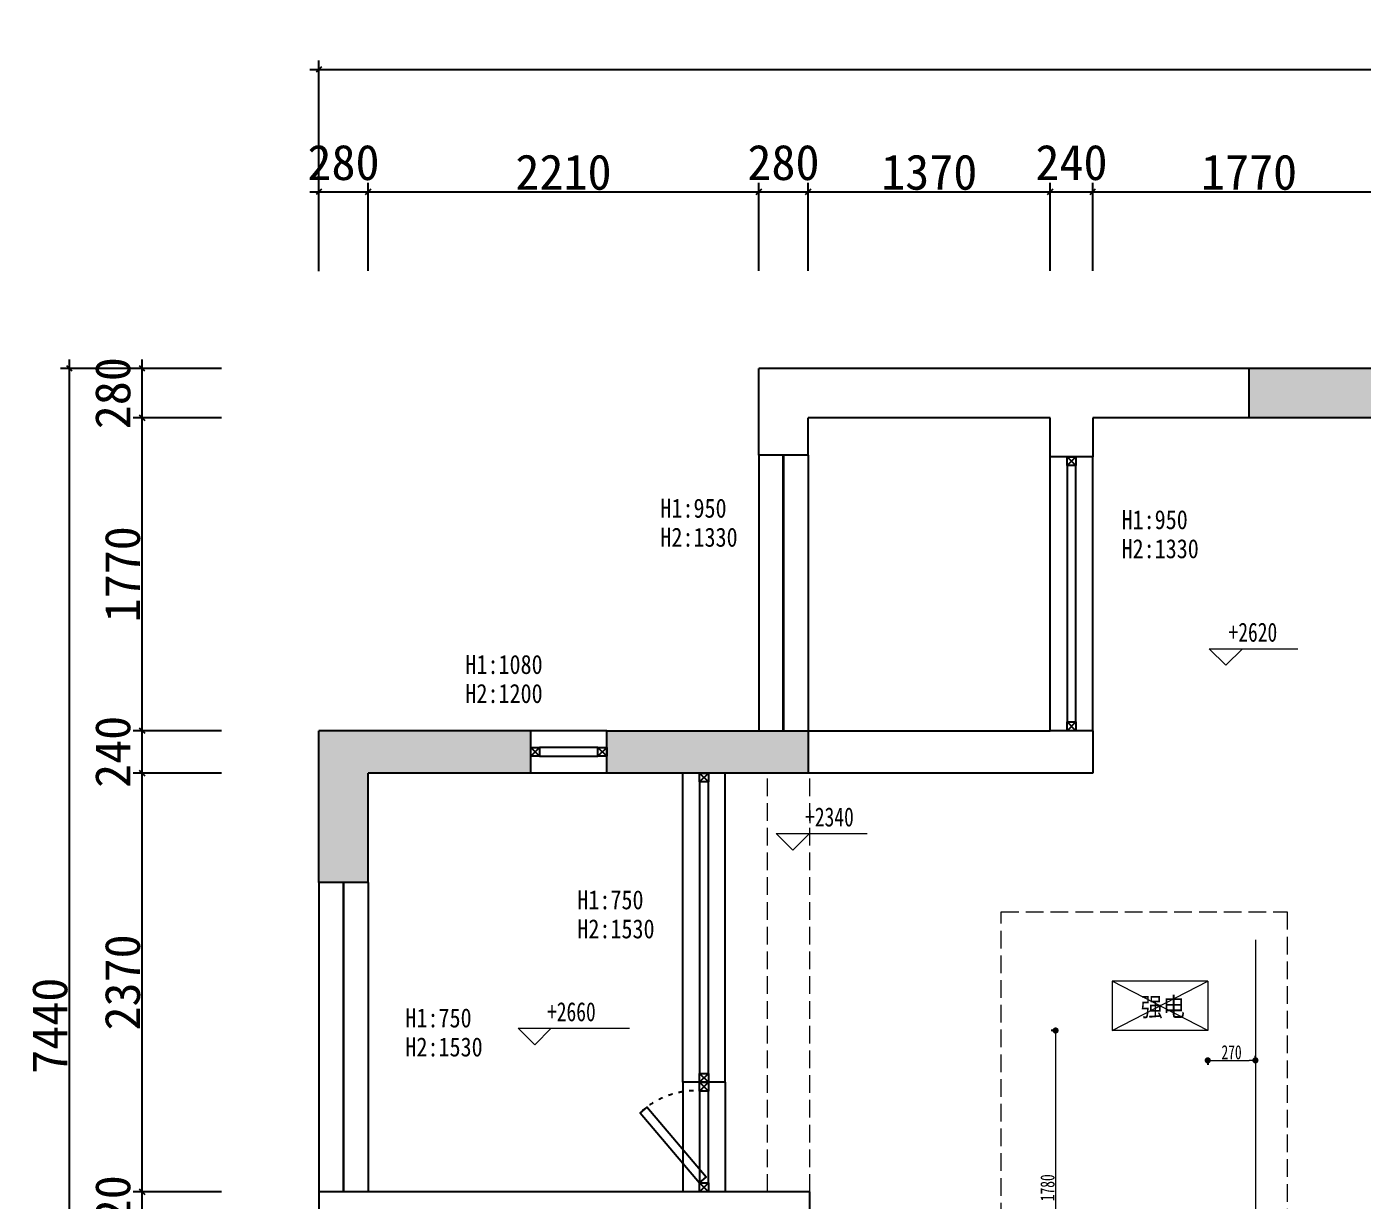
# Model space of a CAD drawing. Header units: millimetres. Extents: x 104198 to 1296755, y -81101 to 81453.
# Drawn here: x 517044 to 524608, y 13026 to 19673 of the extents above; entities that cross this region are included whole.
import ezdxf

# ---------------------------------------------------------------- set-up
doc = ezdxf.new("R2010")
doc.units = ezdxf.units.MM
doc.header["$PDMODE"] = 3
doc.linetypes.add('ACAD_ISO03W100', pattern=[30, 12, -18])
doc.linetypes.add('DASH', pattern=[8.89, 6.35, -2.54])
doc.layers.get('Defpoints').update_dxf_attribs({"color": 250})
for name, color, linetype, lineweight in [('01-PL-墙体柱子', 7, 'Continuous', 35), ('Lintel【过梁】', 6, 'DASH', 0), ('平面文字', 2, 'Continuous', 0)]:
    doc.layers.add(name, color=color, linetype=linetype, lineweight=lineweight)
doc.layers.add('1-墙线', color=7, linetype='Continuous')
doc.styles.add('新宋体', font='', dxfattribs={"width": 0.85})
doc.styles.add('黑体', font='simhei.ttf', dxfattribs={"width": 0.7})
doc.styles.get('新宋体').set_extended_font_data('NSimSun')
doc.dimstyles.new('1-25', dxfattribs={"dimtxt": 80, "dimasz": 35, "dimexe": 25, "dimexo": 25, "dimgap": 5, "dimtad": 1, "dimdec": 0, "dimrnd": 5, "dimtxsty": '黑体', "dimblk": 'DOT', "dimcen": 25, "dimdle": 25, "dimclrd": 250, "dimclre": 250, "dimclrt": 1, "dimadec": 0, "dimazin": 0, "dimtfac": 1, "dimtdec": 0, "dimtix": 1, "dimtmove": 2, "dimatfit": 2, "dimldrblk": 'DOT', "dimfxl": 1, "dimlwd": -1, "dimarcsym": 0})
doc.dimstyles.new('平面', dxfattribs={"dimscale": 0, "dimtxt": 200, "dimasz": 30, "dimexe": 50, "dimexo": 50, "dimgap": 10, "dimtad": 1, "dimdec": 0, "dimdsep": 46, "dimtxsty": 'Standard', "dimblk1": 'OBLIQUE', "dimblk2": 'OBLIQUE', "dimsah": 1, "dimcen": 0, "dimdle": 50, "dimclrd": 8, "dimclre": 8, "dimclrt": 1, "dimadec": 0, "dimazin": 0, "dimtfac": 1, "dimtdec": 0, "dimtmove": 2, "dimatfit": 3, "dimldrblk": 'OBLIQUE', "dimfxl": 1, "dimtolj": 1, "dimtzin": 0, "dimarcsym": 0})

# ---------------------------------------------------------------- blocks, each defined once
blk = doc.blocks.new('_Dot')
at = {"color": 2, "linetype": 'ByBlock', "lineweight": -2}
blk.add_line((-0.5, 0), (-1, 0), dxfattribs=at)
at = {"color": 2, "linetype": 'ByBlock', "const_width": 0.5}
blk.add_lwpolyline([(-0.25, 0, 1), (0.25, 0, 1)], format="xyb", close=True, dxfattribs=at)
blk = doc.blocks.new('*D402')
at = {"layer": 'Defpoints', "color": 0, "transparency": 16777216}
for p in [(523457.9938655298, 13992.0019285139), (522866.9938655298, 12212.0019285139), (523457.9938655298, 12212.0019285139)]:
    blk.add_point(p, dxfattribs=at)
at = {"layer": '平面文字', "color": 250, "linetype": 'ByBlock', "lineweight": -2, "transparency": 16777216}
for p, q in [((522868.2438655298, 13992.0019285139), (522841.9938655298, 13992.0019285139)), ((522868.2438655298, 12212.0019285139), (522841.9938655298, 12212.0019285139))]:
    blk.add_line(p, q, dxfattribs=at)
at = {"layer": '平面文字', "color": 250, "linetype": 'ByBlock', "transparency": 16777216}
blk.add_line((522866.9938655298, 13957.0019285139), (522866.9938655298, 12247.0019285139), dxfattribs=at)
at = {"layer": '平面文字', "color": 250, "transparency": 16777216, "xscale": 35, "yscale": 35, "zscale": 35}
for p, rotation in [((522866.9938655298, 13992.0019285139), 90), ((522866.9938655298, 12212.0019285139), 270)]:
    blk.add_blockref('_Dot', p, dxfattribs=dict(at, rotation=rotation))
at = {"layer": '平面文字', "color": 1, "transparency": 16777216, "insert": (522821.5444273275, 13102.00192851398), "char_height": 80, "attachment_point": 5, "rotation": 90, "style": '黑体'}
blk.add_mtext('1780', dxfattribs=at)
blk = doc.blocks.new('*D403')
at = {"layer": 'Defpoints', "color": 0, "transparency": 16777216}
for p in [(523727.9938655298, 13992.0019285139), (523997.9938655298, 13823.0019285139), (523997.9938655298, 13787.5019285139)]:
    blk.add_point(p, dxfattribs=at)
at = {"layer": '平面文字', "color": 250, "linetype": 'ByBlock', "lineweight": -2, "transparency": 16777216}
for p, q in [((523997.9938655298, 13821.7519285139), (523997.9938655298, 13848.0019285139)), ((523727.9938655298, 13824.2519285139), (523727.9938655298, 13798.0019285139))]:
    blk.add_line(p, q, dxfattribs=at)
at = {"layer": '平面文字', "color": 250, "linetype": 'ByBlock', "transparency": 16777216}
blk.add_line((523762.9938655298, 13823.0019285139), (523962.9938655298, 13823.0019285139), dxfattribs=at)
at = {"layer": '平面文字', "color": 250, "transparency": 16777216, "xscale": 35, "yscale": 35, "zscale": 35, "rotation": 180}
blk.add_blockref('_Dot', (523727.9938655298, 13823.0019285139), dxfattribs=at)
at = {"layer": '平面文字', "color": 250, "transparency": 16777216, "xscale": 35, "yscale": 35, "zscale": 35}
blk.add_blockref('_Dot', (523997.9938655298, 13823.0019285139), dxfattribs=at)
at = {"layer": '平面文字', "color": 1, "transparency": 16777216, "insert": (523862.9938655298, 13868.45136671615), "char_height": 80, "attachment_point": 5, "style": '黑体'}
blk.add_mtext('270', dxfattribs=at)
blk = doc.blocks.new('tree')
at = {"color": 251, "linetype": 'ByBlock', "ltscale": 0.3}
for p, q in [((539040.6604909211, 164806.4127353916), (538990.6611893788, 164856.4127353916)), ((539040.6602800286, 164856.4127353916), (538990.6614002713, 164806.4127353916))]:
    blk.add_line(p, q, dxfattribs=at)
at = {"color": 2, "linetype": 'ByBlock', "ltscale": 0.3}
blk.add_lwpolyline([(538990.6614002713, 164806.4127353916), (539040.6604909211, 164806.4127353916), (539040.6602800286, 164856.4127353916), (538990.6611893788, 164856.4127353916)], close=True, dxfattribs=at)
blk = doc.blocks.new('_OBLIQUE')
at = {"color": 0, "linetype": 'ByBlock'}
blk.add_line((-0.5, -0.5), (0.5, 0.5), dxfattribs=at)
blk = doc.blocks.new('*D380')
at = {"color": 8, "lineweight": -2, "ltscale": 0.1, "transparency": 16777216}
for p, q in [((518696.9938655298, 18292.0019285139), (518696.9938655298, 18789.0019285139)), ((518976.9938655298, 18292.0019285139), (518976.9938655298, 18789.0019285139)), ((518646.9938655298, 18739.0019285139), (519026.9938655298, 18739.0019285139))]:
    blk.add_line(p, q, dxfattribs=at)
at = {"layer": 'Defpoints', "color": 0, "ltscale": 0.1, "transparency": 16777216}
for p in [(518976.9938655298, 18739.0019285139), (518696.9938655298, 18242.0019285139), (518976.9938655298, 18242.0019285139)]:
    blk.add_point(p, dxfattribs=at)
at = {"color": 8, "lineweight": -2, "ltscale": 0.1, "transparency": 16777216, "xscale": 30, "yscale": 30, "zscale": 30, "rotation": 180}
blk.add_blockref('_OBLIQUE', (518696.9938655298, 18739.0019285139), dxfattribs=at)
at = {"color": 8, "lineweight": -2, "ltscale": 0.1, "transparency": 16777216, "xscale": 30, "yscale": 30, "zscale": 30}
blk.add_blockref('_OBLIQUE', (518976.9938655298, 18739.0019285139), dxfattribs=at)
at = {"color": 1, "ltscale": 0.1, "transparency": 16777216, "insert": (518836.9938655298, 18904.0019285139), "char_height": 200, "attachment_point": 5}
blk.add_mtext('\\A1;280', dxfattribs=at)
blk = doc.blocks.new('*D381')
at = {"color": 8, "lineweight": -2, "ltscale": 0.1, "transparency": 16777216}
for p, q in [((518976.9938655298, 18292.0019285139), (518976.9938655298, 18789.0019285139)), ((521186.9938655298, 18292.0019285139), (521186.9938655298, 18789.0019285139)), ((518926.9938655298, 18739.0019285139), (521236.9938655298, 18739.0019285139))]:
    blk.add_line(p, q, dxfattribs=at)
at = {"layer": 'Defpoints', "color": 0, "ltscale": 0.1, "transparency": 16777216}
for p in [(521186.9938655298, 18739.0019285139), (518976.9938655298, 18242.0019285139), (521186.9938655298, 18242.0019285139)]:
    blk.add_point(p, dxfattribs=at)
at = {"color": 8, "lineweight": -2, "ltscale": 0.1, "transparency": 16777216, "xscale": 30, "yscale": 30, "zscale": 30, "rotation": 180}
blk.add_blockref('_OBLIQUE', (518976.9938655298, 18739.0019285139), dxfattribs=at)
at = {"color": 8, "lineweight": -2, "ltscale": 0.1, "transparency": 16777216, "xscale": 30, "yscale": 30, "zscale": 30}
blk.add_blockref('_OBLIQUE', (521186.9938655298, 18739.0019285139), dxfattribs=at)
at = {"color": 1, "ltscale": 0.1, "transparency": 16777216, "insert": (520081.9938655298, 18849.0019285139), "char_height": 200, "attachment_point": 5}
blk.add_mtext('\\A1;2210', dxfattribs=at)
blk = doc.blocks.new('*D382')
at = {"color": 8, "lineweight": -2, "ltscale": 0.1, "transparency": 16777216}
for p, q in [((521186.9938655298, 18292.0019285139), (521186.9938655298, 18789.0019285139)), ((521466.9938655298, 18292.0019285139), (521466.9938655298, 18789.0019285139)), ((521136.9938655298, 18739.0019285139), (521516.9938655298, 18739.0019285139))]:
    blk.add_line(p, q, dxfattribs=at)
at = {"layer": 'Defpoints', "color": 0, "ltscale": 0.1, "transparency": 16777216}
for p in [(521466.9938655298, 18739.0019285139), (521186.9938655298, 18242.0019285139), (521466.9938655298, 18242.0019285139)]:
    blk.add_point(p, dxfattribs=at)
at = {"color": 8, "lineweight": -2, "ltscale": 0.1, "transparency": 16777216, "xscale": 30, "yscale": 30, "zscale": 30, "rotation": 180}
blk.add_blockref('_OBLIQUE', (521186.9938655298, 18739.0019285139), dxfattribs=at)
at = {"color": 8, "lineweight": -2, "ltscale": 0.1, "transparency": 16777216, "xscale": 30, "yscale": 30, "zscale": 30}
blk.add_blockref('_OBLIQUE', (521466.9938655298, 18739.0019285139), dxfattribs=at)
at = {"color": 1, "ltscale": 0.1, "transparency": 16777216, "insert": (521326.9938655298, 18904.0019285139), "char_height": 200, "attachment_point": 5}
blk.add_mtext('\\A1;280', dxfattribs=at)
blk = doc.blocks.new('*D383')
at = {"color": 8, "lineweight": -2, "ltscale": 0.1, "transparency": 16777216}
for p, q in [((521466.9938655298, 18292.0019285139), (521466.9938655298, 18789.0019285139)), ((522836.9938655298, 18292.0019285139), (522836.9938655298, 18789.0019285139)), ((521416.9938655298, 18739.0019285139), (522886.9938655298, 18739.0019285139))]:
    blk.add_line(p, q, dxfattribs=at)
at = {"layer": 'Defpoints', "color": 0, "ltscale": 0.1, "transparency": 16777216}
for p in [(522836.9938655298, 18739.0019285139), (521466.9938655298, 18242.0019285139), (522836.9938655298, 18242.0019285139)]:
    blk.add_point(p, dxfattribs=at)
at = {"color": 8, "lineweight": -2, "ltscale": 0.1, "transparency": 16777216, "xscale": 30, "yscale": 30, "zscale": 30, "rotation": 180}
blk.add_blockref('_OBLIQUE', (521466.9938655298, 18739.0019285139), dxfattribs=at)
at = {"color": 8, "lineweight": -2, "ltscale": 0.1, "transparency": 16777216, "xscale": 30, "yscale": 30, "zscale": 30}
blk.add_blockref('_OBLIQUE', (522836.9938655298, 18739.0019285139), dxfattribs=at)
at = {"color": 1, "ltscale": 0.1, "transparency": 16777216, "insert": (522151.9938655298, 18849.0019285139), "char_height": 200, "attachment_point": 5}
blk.add_mtext('\\A1;1370', dxfattribs=at)
blk = doc.blocks.new('*D384')
at = {"color": 8, "lineweight": -2, "ltscale": 0.1, "transparency": 16777216}
for p, q in [((522836.9938655298, 18292.0019285139), (522836.9938655298, 18789.0019285139)), ((523076.9938655298, 18292.0019285139), (523076.9938655298, 18789.0019285139)), ((522786.9938655298, 18739.0019285139), (523126.9938655298, 18739.0019285139))]:
    blk.add_line(p, q, dxfattribs=at)
at = {"layer": 'Defpoints', "color": 0, "ltscale": 0.1, "transparency": 16777216}
for p in [(523076.9938655298, 18739.0019285139), (522836.9938655298, 18242.0019285139), (523076.9938655298, 18242.0019285139)]:
    blk.add_point(p, dxfattribs=at)
at = {"color": 8, "lineweight": -2, "ltscale": 0.1, "transparency": 16777216, "xscale": 30, "yscale": 30, "zscale": 30, "rotation": 180}
blk.add_blockref('_OBLIQUE', (522836.9938655298, 18739.0019285139), dxfattribs=at)
at = {"color": 8, "lineweight": -2, "ltscale": 0.1, "transparency": 16777216, "xscale": 30, "yscale": 30, "zscale": 30}
blk.add_blockref('_OBLIQUE', (523076.9938655298, 18739.0019285139), dxfattribs=at)
at = {"color": 1, "ltscale": 0.1, "transparency": 16777216, "insert": (522956.9938655298, 18904.0019285139), "char_height": 200, "attachment_point": 5}
blk.add_mtext('\\A1;240', dxfattribs=at)
blk = doc.blocks.new('*D385')
at = {"color": 8, "lineweight": -2, "ltscale": 0.1, "transparency": 16777216}
for p, q in [((523076.9938655298, 18292.0019285139), (523076.9938655298, 18789.0019285139)), ((524846.9938655298, 18292.0019285139), (524846.9938655298, 18789.0019285139)), ((523026.9938655298, 18739.0019285139), (524896.9938655298, 18739.0019285139))]:
    blk.add_line(p, q, dxfattribs=at)
at = {"layer": 'Defpoints', "color": 0, "ltscale": 0.1, "transparency": 16777216}
for p in [(524846.9938655298, 18739.0019285139), (523076.9938655298, 18242.0019285139), (524846.9938655298, 18242.0019285139)]:
    blk.add_point(p, dxfattribs=at)
at = {"color": 8, "lineweight": -2, "ltscale": 0.1, "transparency": 16777216, "xscale": 30, "yscale": 30, "zscale": 30, "rotation": 180}
blk.add_blockref('_OBLIQUE', (523076.9938655298, 18739.0019285139), dxfattribs=at)
at = {"color": 8, "lineweight": -2, "ltscale": 0.1, "transparency": 16777216, "xscale": 30, "yscale": 30, "zscale": 30}
blk.add_blockref('_OBLIQUE', (524846.9938655298, 18739.0019285139), dxfattribs=at)
at = {"color": 1, "ltscale": 0.1, "transparency": 16777216, "insert": (523961.9938655298, 18849.0019285139), "char_height": 200, "attachment_point": 5}
blk.add_mtext('\\A1;1770', dxfattribs=at)
blk = doc.blocks.new('*D391')
at = {"color": 8, "lineweight": -2, "ltscale": 0.1, "transparency": 16777216}
for p, q in [((518696.9938655298, 18289.0019285139), (518696.9938655298, 19482.0019285139)), ((532106.9938655298, 18289.0019285139), (532106.9938655298, 19482.0019285139)), ((518646.9938655298, 19432.0019285139), (532156.9938655298, 19432.0019285139))]:
    blk.add_line(p, q, dxfattribs=at)
at = {"layer": 'Defpoints', "color": 0, "ltscale": 0.1, "transparency": 16777216}
for p in [(532106.9938655298, 19432.0019285139), (518696.9938655298, 18239.0019285139), (532106.9938655298, 18239.0019285139)]:
    blk.add_point(p, dxfattribs=at)
at = {"color": 8, "lineweight": -2, "ltscale": 0.1, "transparency": 16777216, "xscale": 30, "yscale": 30, "zscale": 30, "rotation": 180}
blk.add_blockref('_OBLIQUE', (518696.9938655298, 19432.0019285139), dxfattribs=at)
at = {"color": 8, "lineweight": -2, "ltscale": 0.1, "transparency": 16777216, "xscale": 30, "yscale": 30, "zscale": 30}
blk.add_blockref('_OBLIQUE', (532106.9938655298, 19432.0019285139), dxfattribs=at)
at = {"color": 1, "ltscale": 0.1, "transparency": 16777216, "insert": (525401.9938655298, 19542.0019285139), "char_height": 200, "attachment_point": 5}
blk.add_mtext('\\A1;13410', dxfattribs=at)
blk = doc.blocks.new('*D394')
at = {"color": 8, "lineweight": -2, "ltscale": 0.1, "transparency": 16777216}
for p, q in [((517696.9938655298, 12809.0019285139), (517696.9938655298, 13129.0019285139)), ((518146.9938655298, 13079.0019285139), (517646.9938655298, 13079.0019285139)), ((518146.9938655298, 12859.0019285139), (517646.9938655298, 12859.0019285139))]:
    blk.add_line(p, q, dxfattribs=at)
at = {"layer": 'Defpoints', "color": 0, "ltscale": 0.1, "transparency": 16777216}
for p in [(517696.9938655298, 13079.0019285139), (518196.9938655298, 13079.0019285139), (518196.9938655298, 12859.0019285139)]:
    blk.add_point(p, dxfattribs=at)
at = {"color": 8, "lineweight": -2, "ltscale": 0.1, "transparency": 16777216, "xscale": 30, "yscale": 30, "zscale": 30}
for p, rotation in [((517696.9938655298, 13079.0019285139), 90), ((517696.9938655298, 12859.0019285139), 270)]:
    blk.add_blockref('_OBLIQUE', p, dxfattribs=dict(at, rotation=rotation))
at = {"color": 1, "ltscale": 0.1, "transparency": 16777216, "insert": (517531.9938655298, 12969.00192851398), "char_height": 200, "attachment_point": 5, "rotation": 90}
blk.add_mtext('\\A1;220', dxfattribs=at)
blk = doc.blocks.new('*D395')
at = {"color": 8, "lineweight": -2, "ltscale": 0.1, "transparency": 16777216}
for p, q in [((518146.9938655298, 15449.0019285139), (517646.9938655298, 15449.0019285139)), ((517696.9938655298, 13029.0019285139), (517696.9938655298, 15499.0019285139)), ((518146.9938655298, 13079.0019285139), (517646.9938655298, 13079.0019285139))]:
    blk.add_line(p, q, dxfattribs=at)
at = {"layer": 'Defpoints', "color": 0, "ltscale": 0.1, "transparency": 16777216}
for p in [(517696.9938655298, 15449.0019285139), (518196.9938655298, 15449.0019285139), (518196.9938655298, 13079.0019285139)]:
    blk.add_point(p, dxfattribs=at)
at = {"color": 8, "lineweight": -2, "ltscale": 0.1, "transparency": 16777216, "xscale": 30, "yscale": 30, "zscale": 30}
for p, rotation in [((517696.9938655298, 15449.0019285139), 90), ((517696.9938655298, 13079.0019285139), 270)]:
    blk.add_blockref('_OBLIQUE', p, dxfattribs=dict(at, rotation=rotation))
at = {"color": 1, "ltscale": 0.1, "transparency": 16777216, "insert": (517586.9938655298, 14264.00192851398), "char_height": 200, "attachment_point": 5, "rotation": 90}
blk.add_mtext('\\A1;2370', dxfattribs=at)
blk = doc.blocks.new('*D396')
at = {"color": 8, "lineweight": -2, "ltscale": 0.1, "transparency": 16777216}
for p, q in [((517696.9938655298, 15399.0019285139), (517696.9938655298, 15739.0019285139)), ((518146.9938655298, 15689.0019285139), (517646.9938655298, 15689.0019285139)), ((518146.9938655298, 15449.0019285139), (517646.9938655298, 15449.0019285139))]:
    blk.add_line(p, q, dxfattribs=at)
at = {"layer": 'Defpoints', "color": 0, "ltscale": 0.1, "transparency": 16777216}
for p in [(517696.9938655298, 15689.0019285139), (518196.9938655298, 15689.0019285139), (518196.9938655298, 15449.0019285139)]:
    blk.add_point(p, dxfattribs=at)
at = {"color": 8, "lineweight": -2, "ltscale": 0.1, "transparency": 16777216, "xscale": 30, "yscale": 30, "zscale": 30}
for p, rotation in [((517696.9938655298, 15689.0019285139), 90), ((517696.9938655298, 15449.0019285139), 270)]:
    blk.add_blockref('_OBLIQUE', p, dxfattribs=dict(at, rotation=rotation))
at = {"color": 1, "ltscale": 0.1, "transparency": 16777216, "insert": (517531.9938655298, 15569.00192851398), "char_height": 200, "attachment_point": 5, "rotation": 90}
blk.add_mtext('\\A1;240', dxfattribs=at)
blk = doc.blocks.new('*D397')
at = {"color": 8, "lineweight": -2, "ltscale": 0.1, "transparency": 16777216}
for p, q in [((517696.9938655298, 15639.0019285139), (517696.9938655298, 17509.0019285139)), ((518146.9938655298, 17459.0019285139), (517646.9938655298, 17459.0019285139)), ((518146.9938655298, 15689.0019285139), (517646.9938655298, 15689.0019285139))]:
    blk.add_line(p, q, dxfattribs=at)
at = {"layer": 'Defpoints', "color": 0, "ltscale": 0.1, "transparency": 16777216}
for p in [(517696.9938655298, 17459.0019285139), (518196.9938655298, 17459.0019285139), (518196.9938655298, 15689.0019285139)]:
    blk.add_point(p, dxfattribs=at)
at = {"color": 8, "lineweight": -2, "ltscale": 0.1, "transparency": 16777216, "xscale": 30, "yscale": 30, "zscale": 30}
for p, rotation in [((517696.9938655298, 17459.0019285139), 90), ((517696.9938655298, 15689.0019285139), 270)]:
    blk.add_blockref('_OBLIQUE', p, dxfattribs=dict(at, rotation=rotation))
at = {"color": 1, "ltscale": 0.1, "transparency": 16777216, "insert": (517586.9938655298, 16574.00192851398), "char_height": 200, "attachment_point": 5, "rotation": 90}
blk.add_mtext('\\A1;1770', dxfattribs=at)
blk = doc.blocks.new('*D398')
at = {"color": 8, "lineweight": -2, "ltscale": 0.1, "transparency": 16777216}
for p, q in [((517696.9938655298, 17409.0019285139), (517696.9938655298, 17789.0019285139)), ((518146.9938655298, 17739.0019285139), (517646.9938655298, 17739.0019285139)), ((518146.9938655298, 17459.0019285139), (517646.9938655298, 17459.0019285139))]:
    blk.add_line(p, q, dxfattribs=at)
at = {"layer": 'Defpoints', "color": 0, "ltscale": 0.1, "transparency": 16777216}
for p in [(517696.9938655298, 17739.0019285139), (518196.9938655298, 17739.0019285139), (518196.9938655298, 17459.0019285139)]:
    blk.add_point(p, dxfattribs=at)
at = {"color": 8, "lineweight": -2, "ltscale": 0.1, "transparency": 16777216, "xscale": 30, "yscale": 30, "zscale": 30}
for p, rotation in [((517696.9938655298, 17739.0019285139), 90), ((517696.9938655298, 17459.0019285139), 270)]:
    blk.add_blockref('_OBLIQUE', p, dxfattribs=dict(at, rotation=rotation))
at = {"color": 1, "ltscale": 0.1, "transparency": 16777216, "insert": (517531.9938655298, 17599.00192851398), "char_height": 200, "attachment_point": 5, "rotation": 90}
blk.add_mtext('\\A1;280', dxfattribs=at)
blk = doc.blocks.new('*D399')
at = {"color": 8, "lineweight": -2, "ltscale": 0.1, "transparency": 16777216}
for p, q in [((517285.5330001239, 10249.0019285139), (517285.5330001239, 17789.0019285139)), ((518146.9938655298, 17739.0019285139), (517235.5330001239, 17739.0019285139)), ((518146.9938655298, 10299.0019285139), (517235.5330001239, 10299.0019285139))]:
    blk.add_line(p, q, dxfattribs=at)
at = {"layer": 'Defpoints', "color": 0, "ltscale": 0.1, "transparency": 16777216}
for p in [(517285.5330001239, 17739.0019285139), (518196.9938655298, 17739.0019285139), (518196.9938655298, 10299.0019285139)]:
    blk.add_point(p, dxfattribs=at)
at = {"color": 8, "lineweight": -2, "ltscale": 0.1, "transparency": 16777216, "xscale": 30, "yscale": 30, "zscale": 30}
for p, rotation in [((517285.5330001239, 17739.0019285139), 90), ((517285.5330001239, 10299.0019285139), 270)]:
    blk.add_blockref('_OBLIQUE', p, dxfattribs=dict(at, rotation=rotation))
at = {"color": 1, "ltscale": 0.1, "transparency": 16777216, "insert": (517175.5330001239, 14019.00192851398), "char_height": 200, "attachment_point": 5, "rotation": 90}
blk.add_mtext('\\A1;7440', dxfattribs=at)

msp = doc.modelspace()

# ---------------------------------------------------------------- hatches: boundary and pattern name
at = {"layer": '01-PL-墙体柱子', "lineweight": -2, "ltscale": 10}
for points in [[(526201.9938655298, 17739.00192851391), (523961.9938655298, 17739.0019285139), (523961.9938655298, 17459.0019285139), (524846.9938655298, 17459.0019285139), (524846.9938655298, 16454.0019285139), (525066.9938655298, 16454.00192851388), (525066.9938655298, 17459.0019285139), (526201.9938655298, 17459.0019285139)], [(519896.9938655298, 15689.0019285139), (518696.9938655298, 15689.0019285139), (518696.9938655298, 14829.0019285139), (518976.9938655298, 14829.0019285139), (518976.9938655298, 15449.00192851391), (519896.9938655298, 15449.00192851391)], [(521466.9938655298, 15689.0019285139), (520326.9938655298, 15689.0019285139), (520326.9938655298, 15449.00192851388), (520851.9947419901, 15449.00192851388), (520851.9947419902, 15449.00193541405), (520901.9938326399, 15449.00193541405), (520901.9938326399, 15449.00192851388), (521466.9938655298, 15449.00192851387)]]:
    msp.add_hatch(color=8, dxfattribs=at).paths.add_polyline_path(points)

# ---------------------------------------------------------------- linework, layer by layer
at = {"linetype": 'ByBlock'}
for p, q in [((532106.9938655298, 17739.0019285139), (521186.9938655298, 17739.0019285139)), ((521186.9938655298, 17249.0019285139), (521186.9938655298, 17739.0019285139)), ((523961.9938655298, 17459.0019285139), (523961.9938655298, 17739.0019285139)), ((521466.9938655298, 17249.0019285139), (521466.9938655298, 17459.0019285139)), ((522836.9938655298, 17459.0019285139), (521466.9938655298, 17459.0019285139)), ((522836.9938655298, 17239.0019285139), (522836.9938655298, 17459.0019285139)), ((524846.9938655298, 17459.0019285139), (523076.9938655298, 17459.0019285139)), ((523076.9938655298, 17459.0019285139), (523076.9938655298, 17239.0019285139)), ((521466.9938655298, 17249.0019285139), (521186.9938655298, 17249.0019285139)), ((523076.9938655298, 17239.0019285139), (522836.9938655298, 17239.0019285139)), ((518696.9938655298, 14829.0019285139), (518696.9938655298, 15689.0019285139)), ((519896.9938655298, 15689.0019285139), (518696.9938655298, 15689.0019285139)), ((519896.9938655298, 15449.0019285139), (519896.9938655298, 15689.0019285139)), ((520326.9938655298, 15449.0019285139), (520326.9938655298, 15689.0019285139)), ((520326.9938655298, 15689.0019285139), (522836.9938655298, 15689.0019285139)), ((521466.9938655298, 15689.0019285139), (521466.9938655298, 15449.0019285139)), ((523076.9938655298, 15689.0019285139), (522836.9938655298, 15689.0019285139)), ((522836.9938655298, 15689.0019285139), (522836.9938655298, 15689.0019285139)), ((523076.9938655298, 15689.0019285139), (523076.9938655298, 15449.0019285139)), ((519896.9938655298, 15449.0019285139), (518976.9938655298, 15449.0019285139)), ((518976.9938655298, 14829.0019285139), (518976.9938655298, 15449.0019285139)), ((523076.9938655298, 15449.0019285139), (520326.9938655298, 15449.0019285139)), ((518976.9938655298, 14829.0019285139), (518696.9938655298, 14829.0019285139)), ((518976.9938655298, 13079.0019285139), (518696.9938655298, 13079.0019285139)), ((518696.9938655298, 13079.0019285139), (518696.9938655298, 12549.0019285139)), ((521476.9938655298, 13079.0019285139), (518976.9938655298, 13079.0019285139)), ((521476.9938655298, 12859.0019285139), (521476.9938655298, 13079.0019285139))]:
    msp.add_line(p, q, dxfattribs=at)
at = {"color": 1}
for p, q in [((522931.9945310976, 17189.0019285139), (522931.9945310976, 15739.00192851387)), ((522981.9936217472, 15739.00192851387), (522981.9936217472, 17189.0017176184)), ((520276.9940764254, 15594.00126294611), (519946.9938655298, 15594.00126294611)), ((519946.9938655298, 15544.00217229634), (520276.99386553, 15544.00217229634)), ((520851.9945310976, 15399.0019285139), (520851.9945310976, 13749.00192851387)), ((520901.9936217474, 13749.00192851387), (520901.9936217474, 15399.0017176184)), ((520851.9941093125, 13649.00213940957), (520851.9941093125, 13129.00192851387)), ((520901.9931999623, 13129.00192851387), (520901.9931999623, 13649.00192851407))]:
    msp.add_line(p, q, dxfattribs=at)
msp.add_lwpolyline([(520851.9941093125, 13129.00192851378), (520890.1460817377, 13161.31811742687), (520554.051635708, 13558.10581017291), (520515.8996632828, 13525.78962125983)], close=True, dxfattribs=at)
at = {"color": 8, "linetype": 'ACAD_ISO03W100', "ltscale": 2}
msp.add_arc((520831.3422015763, 13192.06213505163), 459.2145794897312, 84.29468649647195, 133.3865961442532, dxfattribs=at)
at = {"layer": '1-墙线', "color": 8}
for p, q in [((521186.9938655298, 17249.0019285139), (521186.9938655298, 15689.0019285139)), ((521466.9938655298, 17249.0019285139), (521466.9938655298, 15689.0019285139)), ((522836.9938655298, 15689.0019285139), (522836.9938655298, 17239.0019285139)), ((523076.9938655298, 15689.0019285139), (523076.9938655298, 17239.0019285139)), ((520326.9938655298, 15689.0019285139), (519896.9938655298, 15689.0019285139)), ((520326.9938655298, 15449.0019285139), (519896.9938655298, 15449.0019285139)), ((520756.9938655298, 13699.0019285139), (520756.9938655298, 15449.0019285139)), ((520996.9938655298, 13699.0019285139), (520996.9938655298, 15449.0019285139)), ((518696.9938655298, 14829.0019285139), (518696.9938655298, 13079.0019285139)), ((518976.9938655298, 14829.0019285139), (518976.9938655298, 13079.0019285139)), ((520996.9938655298, 13699.0019285139), (520756.9938655298, 13699.0019285139)), ((520756.9938655298, 13699.0019285139), (520756.9938655298, 13079.0019285139)), ((520996.9938655298, 13699.0019285139), (520996.9938655298, 13079.0019285139))]:
    msp.add_line(p, q, dxfattribs=at)
at = {"layer": '1-墙线', "color": 1, "const_width": 15}
for points in [[(521326.9938655298, 17249.0019285139), (521326.9938655298, 15689.0019285139)], [(518836.9938655298, 14829.0019285139), (518836.9938655298, 13079.0019285139)]]:
    msp.add_lwpolyline(points, dxfattribs=at)
at = {"layer": 'Lintel【过梁】', "color": 8, "linetype": 'DASH', "ltscale": 15.74803149606299}
for p, q in [((521236.9938655298, 13079.0019285139), (521236.9938655298, 15449.0019285139)), ((521476.9938655298, 13079.0019285139), (521476.9938655298, 15449.0019285139))]:
    msp.add_line(p, q, dxfattribs=at)
at = {"layer": 'Lintel【过梁】', "color": 1, "linetype": 'DASH', "ltscale": 15.74803149606299}
msp.add_lwpolyline([(524177.4938655298, 12077.0019285139), (522558.9938655298, 12077.0019285139), (522558.9938655298, 14663.0019285139), (524177.4938655298, 14663.0019285139)], close=True, dxfattribs=at)
at = {"layer": '平面文字', "color": 0}
msp.add_line((523997.9938655298, 14504.5019285139), (523997.9938655298, 12212.0019285139), dxfattribs=at)
at = {"layer": '平面文字', "color": 1}
for p, q in [((523187.9938655298, 14272.0019285139), (523187.9938655298, 13992.0019285139)), ((523727.9938655298, 14272.0019285139), (523187.9938655298, 14272.0019285139)), ((523187.9938655298, 13992.0019285139), (523727.9938655298, 14272.0019285139)), ((523727.9938655298, 13992.0019285139), (523187.9938655298, 14272.0019285139)), ((523727.9938655298, 14272.0019285139), (523727.9938655298, 13992.0019285139)), ((523727.9938655298, 13992.0019285139), (523187.9938655298, 13992.0019285139))]:
    msp.add_line(p, q, dxfattribs=at)
for points in [[(523924.3538921908, 16152.64573698185), (523830.6038921906, 16058.89573698185), (523736.8538921908, 16152.64573698185), (524237.9670773838, 16152.64573698185)], [(521473.4538602364, 15107.14573698185), (521379.7038602362, 15013.39573698185), (521285.9538602364, 15107.14573698185), (521800.0887057384, 15107.14573698185)], [(520012.9538602364, 14004.64573698185), (519919.2038602362, 13910.89573698185), (519825.4538602364, 14004.64573698185), (520455.4536495565, 14004.64573698185)]]:
    msp.add_lwpolyline(points, dxfattribs=at)

# ---------------------------------------------------------------- block references
at = {"color": 255, "xscale": -1}
for p in [(1061972.655022019, -147617.4108068777), (1061972.654811126, -149117.4108068777), (1059892.655022019, -149407.4107999775), (1059892.654600234, -151157.4108068777), (1059892.654811126, -151107.4108068777), (1059892.654389341, -151727.4108068777)]:
    msp.add_blockref('tree', p, dxfattribs=at)
at = {"color": 255, "xscale": -1, "rotation": 270}
for p in [(355090.5811301381, -523446.6590170823), (355470.5811301383, -523446.6592279751)]:
    msp.add_blockref('tree', p, dxfattribs=at)

# ---------------------------------------------------------------- texts
at = {"layer": '平面文字', "color": 1, "style": '新宋体', "width": 0.75}
for s, p in [('+2620', (523845.9859436164, 16192.43667469683)), ('+2340', (521449.4859436163, 15146.93667469683)), ('+2660', (519988.9859436163, 14044.43667469683))]:
    msp.add_text(s, height=108.0000064895176, dxfattribs=at).set_placement(p)
at = {"layer": '平面文字', "color": 1, "char_height": 108.0000064895176, "width": 695.5848660572663, "attachment_point": 1, "style": '新宋体'}
for s, insert in [('H1:950', (520630.3960786978, 17002.47006820145)), ('H1:950', (523240.3960786976, 16937.47006820145)), ('H2:1330', (520630.3960786978, 16838.10293639908)), ('H2:1330', (523240.3960786976, 16773.10293639908)), ('H1:1080', (519526.8960786978, 16117.97006820145)), ('H2:1200', (519526.8960786978, 15953.60293639908)), ('H1:750', (520160.3881567842, 14785.90481438438)), ('H2:1530', (520160.3881567842, 14621.53768258201)), ('H1:750', (519187.3960786978, 14117.47006820145)), ('H2:1530', (519187.3960786978, 13953.10293639908))]:
    msp.add_mtext(s, dxfattribs=dict(at, insert=insert))
at = {"layer": '平面文字', "color": 1, "insert": (523598.8120637946, 14059.29743677196), "char_height": 108.0000064895176, "attachment_point": 9, "style": '新宋体'}
msp.add_mtext('{\\fSimHei|b0|i0|c134|p2;强电}', dxfattribs=at)

# ---------------------------------------------------------------- dimensions: what is measured, and where the dimension line sits
at = {"color": 251, "ltscale": 0.1}
for base, p1, p2, picture, middle in [((532106.9938655298, 19432.0019285139), (518696.9938655298, 18239.0019285139), (532106.9938655298, 18239.0019285139), '*D391', (525401.9938655298, 19542.0019285139)), ((518976.9938655298, 18739.0019285139), (518696.9938655298, 18242.0019285139), (518976.9938655298, 18242.0019285139), '*D380', (518836.9938655298, 18904.0019285139)), ((521466.9938655298, 18739.0019285139), (521186.9938655298, 18242.0019285139), (521466.9938655298, 18242.0019285139), '*D382', (521326.9938655298, 18904.0019285139)), ((523076.9938655298, 18739.0019285139), (522836.9938655298, 18242.0019285139), (523076.9938655298, 18242.0019285139), '*D384', (522956.9938655298, 18904.0019285139)), ((521186.9938655298, 18739.0019285139), (518976.9938655298, 18242.0019285139), (521186.9938655298, 18242.0019285139), '*D381', (520081.9938655298, 18849.0019285139)), ((522836.9938655298, 18739.0019285139), (521466.9938655298, 18242.0019285139), (522836.9938655298, 18242.0019285139), '*D383', (522151.9938655298, 18849.0019285139)), ((524846.9938655298, 18739.0019285139), (523076.9938655298, 18242.0019285139), (524846.9938655298, 18242.0019285139), '*D385', (523961.9938655298, 18849.0019285139))]:
    dim = msp.add_linear_dim(base=base, p1=p1, p2=p2, dimstyle='平面', override={"dimscale": 1}, dxfattribs=at)
    dim.commit()
    dim.dimension.update_dxf_attribs({"geometry": picture, "text_midpoint": middle})
for base, p1, p2, angle, picture, middle in [((517285.5330001239, 17739.0019285139), (518196.9938655298, 10299.0019285139), (518196.9938655298, 17739.0019285139), 90, '*D399', (517175.5330001239, 14019.00192851398)), ((517696.9938655298, 17739.0019285139), (518196.9938655298, 17459.0019285139), (518196.9938655298, 17739.0019285139), 270, '*D398', (517531.9938655298, 17599.00192851398)), ((517696.9938655298, 17459.0019285139), (518196.9938655298, 15689.0019285139), (518196.9938655298, 17459.0019285139), 270, '*D397', (517586.9938655298, 16574.00192851398)), ((517696.9938655298, 15689.0019285139), (518196.9938655298, 15449.0019285139), (518196.9938655298, 15689.0019285139), 270, '*D396', (517531.9938655298, 15569.00192851398)), ((517696.9938655298, 15449.0019285139), (518196.9938655298, 13079.0019285139), (518196.9938655298, 15449.0019285139), 270, '*D395', (517586.9938655298, 14264.00192851398)), ((517696.9938655298, 13079.0019285139), (518196.9938655298, 12859.0019285139), (518196.9938655298, 13079.0019285139), 270, '*D394', (517531.9938655298, 12969.00192851398))]:
    dim = msp.add_linear_dim(base=base, p1=p1, p2=p2, angle=angle, dimstyle='平面', override={"dimscale": 1}, dxfattribs=at)
    dim.commit()
    dim.dimension.update_dxf_attribs({"geometry": picture, "text_midpoint": middle})
at = {"layer": '平面文字', "color": 1}
dim = msp.add_linear_dim(base=(522866.9938655298, 12212.0019285139), p1=(523457.9938655298, 13992.0019285139), p2=(523457.9938655298, 12212.0019285139), angle=90, dimstyle='1-25', override={"dimfxl": 1.25, "dimfxlon": 1}, dxfattribs=at)
dim.commit()
dim.dimension.update_dxf_attribs({"geometry": '*D402', "text_midpoint": (522821.5444273275, 13102.00192851398)})
dim = msp.add_linear_dim(base=(523997.9938655298, 13823.0019285139), p1=(523727.9938655298, 13992.0019285139), p2=(523997.9938655298, 13787.5019285139), dimstyle='1-25', override={"dimfxl": 1.25, "dimfxlon": 1}, dxfattribs=at)
dim.commit()
dim.dimension.update_dxf_attribs({"geometry": '*D403', "text_midpoint": (523862.9938655298, 13868.45136671615)})

doc.saveas('drawing.dxf')
